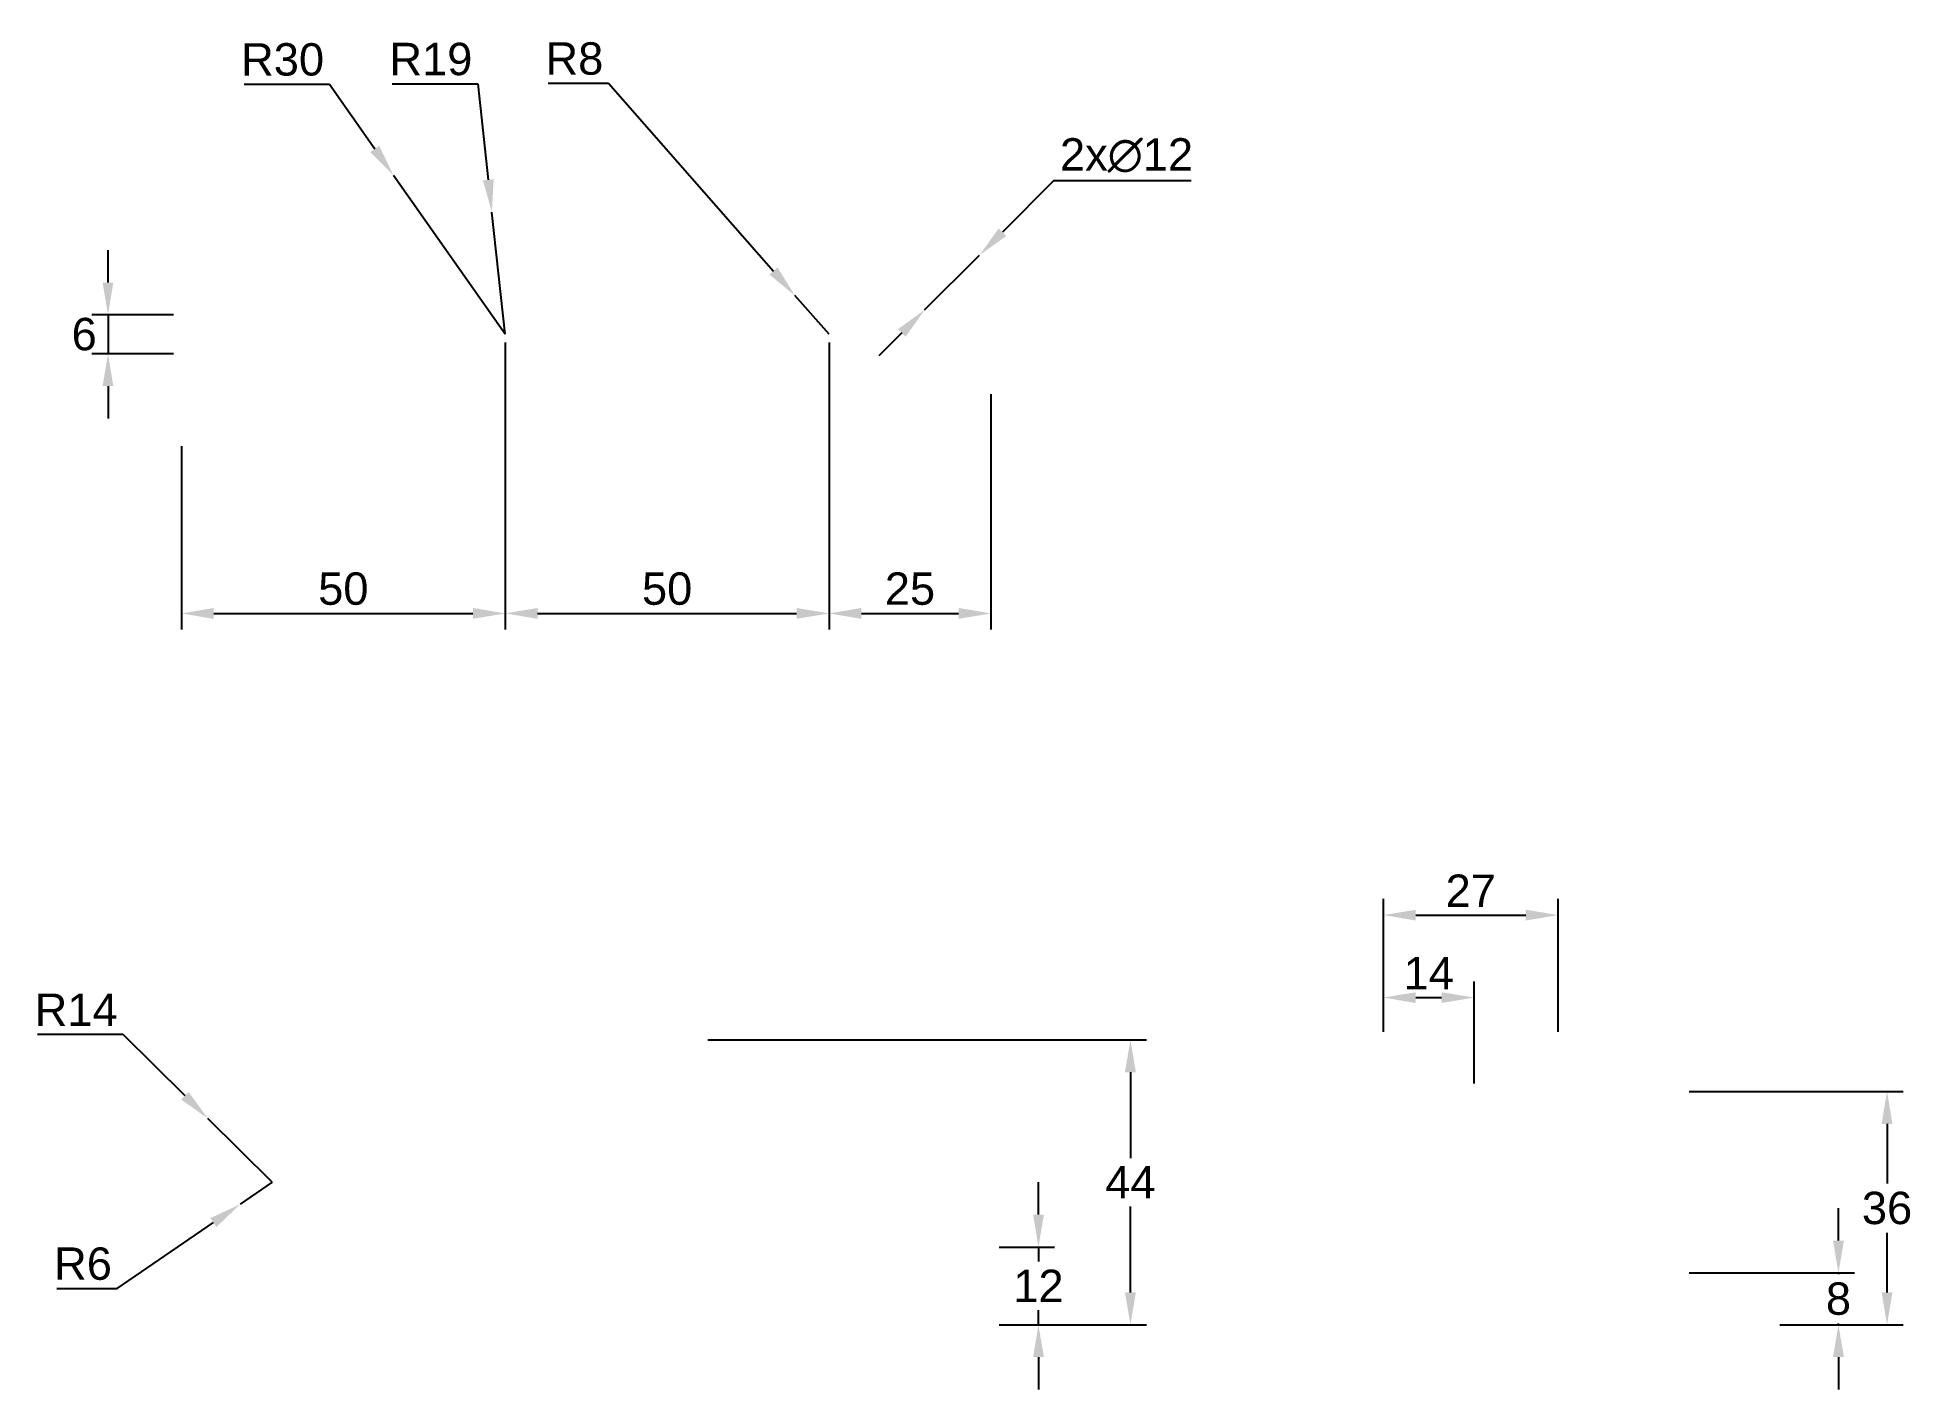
# Paper-space layout 'Layout1' of a CAD drawing. Header units: millimetres. Extents: x 55 to 200, y 44 to 148.
import ezdxf

# ---------------------------------------------------------------- set-up
doc = ezdxf.new("R2010")
doc.units = ezdxf.units.MM
doc.layers.add('Dim', color=7, linetype='Continuous')
doc.styles.get("Standard").update_dxf_attribs({"font": 'arial.ttf'})
doc.dimstyles.new('ISO-25', dxfattribs={"dimtxt": 2.5, "dimasz": 2.5, "dimexe": 1.25, "dimexo": 0.625, "dimtad": 1, "dimtih": 1, "dimtoh": 1, "dimtxsty": 'Standard', "dimcen": 2.5, "dimadec": 0, "dimazin": 0, "dimtfac": 1, "dimtmove": 0, "dimatfit": 3, "dimfxl": 1, "dimarcsym": 0})

# ---------------------------------------------------------------- blocks, each defined once
blk = doc.blocks.new('*D10')
at = {"layer": 'Defpoints', "color": 0, "transparency": 16777216}
for p in [(82.39, 137.67), (91.02, 125.4)]:
    blk.add_point(p, dxfattribs=at)
at = {"layer": 'Dim', "color": 0, "lineweight": -2, "transparency": 16777216}
for p, q in [((70.85, 144.71), (77.44, 144.71)), ((77.44, 144.71), (80.95, 139.71)), ((91.02, 125.4), (82.39, 137.67))]:
    blk.add_line(p, q, dxfattribs=at)
at = {"layer": 'Dim', "color": 0, "transparency": 16777216}
blk.add_solid([(81.29, 139.95), (80.61, 139.47), (82.39, 137.67)], dxfattribs=at)
at = {"layer": 'Dim', "color": 0, "transparency": 16777216, "insert": (73.83, 146.61), "char_height": 2.5, "attachment_point": 5}
blk.add_mtext('R30', dxfattribs=at)
blk = doc.blocks.new('*D11')
at = {"layer": 'Defpoints', "color": 0, "transparency": 16777216}
for p in [(89.99, 134.84), (91.02, 125.4)]:
    blk.add_point(p, dxfattribs=at)
at = {"layer": 'Dim', "color": 0, "lineweight": -2, "transparency": 16777216}
for p, q in [((82.29, 144.74), (88.9, 144.74)), ((88.9, 144.74), (89.71, 137.33)), ((91.02, 125.4), (89.99, 134.84))]:
    blk.add_line(p, q, dxfattribs=at)
at = {"layer": 'Dim', "color": 0, "transparency": 16777216}
blk.add_solid([(90.13, 137.37), (89.3, 137.28), (89.99, 134.84)], dxfattribs=at)
at = {"layer": 'Dim', "color": 0, "transparency": 16777216, "insert": (85.28, 146.64), "char_height": 2.5, "attachment_point": 5}
blk.add_mtext('R19', dxfattribs=at)
blk = doc.blocks.new('*D12')
at = {"layer": 'Defpoints', "color": 0, "transparency": 16777216}
for p in [(127.65, 131.52), (123.4, 127.28)]:
    blk.add_point(p, dxfattribs=at)
at = {"layer": 'Dim', "color": 0, "lineweight": -2, "transparency": 16777216}
for p, q in [((133.36, 137.24), (129.41, 133.29)), ((143.99, 137.24), (133.36, 137.24)), ((123.4, 127.28), (127.65, 131.52)), ((121.64, 125.51), (119.87, 123.74))]:
    blk.add_line(p, q, dxfattribs=at)
at = {"layer": 'Dim', "color": 0, "transparency": 16777216}
for points in [[(129.12, 133.58), (129.71, 132.99), (127.65, 131.52)], [(121.34, 125.8), (121.93, 125.21), (123.4, 127.28)]]:
    blk.add_solid(points, dxfattribs=at)
at = {"layer": 'Dim', "color": 0, "transparency": 16777216, "insert": (138.99, 139.21), "char_height": 2.5, "attachment_point": 5}
blk.add_mtext('2x∅12', dxfattribs=at)
blk = doc.blocks.new('*D13')
at = {"layer": 'Defpoints', "color": 0, "transparency": 16777216}
for p in [(113.38, 128.4), (116.02, 125.4)]:
    blk.add_point(p, dxfattribs=at)
at = {"layer": 'Dim', "color": 0, "lineweight": -2, "transparency": 16777216}
for p, q in [((94.34, 144.78), (99, 144.78)), ((99, 144.78), (111.73, 130.28)), ((116.02, 125.4), (113.38, 128.4))]:
    blk.add_line(p, q, dxfattribs=at)
at = {"layer": 'Dim', "color": 0, "transparency": 16777216}
blk.add_solid([(112.05, 130.56), (111.42, 130.01), (113.38, 128.4)], dxfattribs=at)
at = {"layer": 'Dim', "color": 0, "transparency": 16777216, "insert": (96.36, 146.68), "char_height": 2.5, "attachment_point": 5}
blk.add_mtext('R8', dxfattribs=at)
blk = doc.blocks.new('*D14')
at = {"layer": 'Defpoints', "color": 0, "transparency": 16777216}
for p in [(68.06, 64.86), (73.02, 59.93)]:
    blk.add_point(p, dxfattribs=at)
at = {"layer": 'Dim', "color": 0, "lineweight": -2, "transparency": 16777216}
for p, q in [((54.9, 71.37), (61.49, 71.37)), ((61.49, 71.37), (66.28, 66.62)), ((73.02, 59.93), (68.06, 64.86))]:
    blk.add_line(p, q, dxfattribs=at)
at = {"layer": 'Dim', "color": 0, "transparency": 16777216}
blk.add_solid([(66.57, 66.91), (65.99, 66.32), (68.06, 64.86)], dxfattribs=at)
at = {"layer": 'Dim', "color": 0, "transparency": 16777216, "insert": (57.89, 73.25), "char_height": 2.5, "attachment_point": 5}
blk.add_mtext('R14', dxfattribs=at)
blk = doc.blocks.new('*D15')
at = {"layer": 'Defpoints', "color": 0, "transparency": 16777216}
for p in [(73.02, 59.93), (70.55, 58.23)]:
    blk.add_point(p, dxfattribs=at)
at = {"layer": 'Dim', "color": 0, "lineweight": -2, "transparency": 16777216}
for p, q in [((73.02, 59.93), (70.55, 58.23)), ((61.06, 51.72), (68.49, 56.82)), ((56.41, 51.72), (61.06, 51.72))]:
    blk.add_line(p, q, dxfattribs=at)
at = {"layer": 'Dim', "color": 0, "transparency": 16777216}
blk.add_solid([(68.25, 57.16), (68.72, 56.47), (70.55, 58.23)], dxfattribs=at)
at = {"layer": 'Dim', "color": 0, "transparency": 16777216, "insert": (58.42, 53.63), "char_height": 2.5, "attachment_point": 5}
blk.add_mtext('R6', dxfattribs=at)
blk = doc.blocks.new('*D16')
at = {"layer": 'Defpoints', "color": 0, "transparency": 16777216}
for p in [(91.02, 125.4), (116.02, 125.4), (116.02, 103.85)]:
    blk.add_point(p, dxfattribs=at)
at = {"layer": 'Dim', "color": 0, "lineweight": -2, "transparency": 16777216}
for p, q in [((91.02, 124.77), (91.02, 102.6)), ((116.02, 124.77), (116.02, 102.6)), ((93.52, 103.85), (113.52, 103.85))]:
    blk.add_line(p, q, dxfattribs=at)
at = {"layer": 'Dim', "color": 0, "transparency": 16777216}
for points in [[(93.52, 104.27), (93.52, 103.43), (91.02, 103.85)], [(113.52, 104.27), (113.52, 103.43), (116.02, 103.85)]]:
    blk.add_solid(points, dxfattribs=at)
at = {"layer": 'Dim', "color": 0, "transparency": 16777216, "insert": (103.52, 105.75), "char_height": 2.5, "attachment_point": 5}
blk.add_mtext('50', dxfattribs=at)
blk = doc.blocks.new('*D17')
at = {"layer": 'Defpoints', "color": 0, "transparency": 16777216}
for p in [(116.02, 125.4), (128.52, 121.4), (128.52, 103.85)]:
    blk.add_point(p, dxfattribs=at)
at = {"layer": 'Dim', "color": 0, "lineweight": -2, "transparency": 16777216}
for p, q in [((116.02, 124.77), (116.02, 102.6)), ((128.52, 120.77), (128.52, 102.6)), ((118.52, 103.85), (126.02, 103.85))]:
    blk.add_line(p, q, dxfattribs=at)
at = {"layer": 'Dim', "color": 0, "transparency": 16777216}
for points in [[(118.52, 104.27), (118.52, 103.43), (116.02, 103.85)], [(126.02, 104.27), (126.02, 103.43), (128.52, 103.85)]]:
    blk.add_solid(points, dxfattribs=at)
at = {"layer": 'Dim', "color": 0, "transparency": 16777216, "insert": (122.27, 105.75), "char_height": 2.5, "attachment_point": 5}
blk.add_mtext('25', dxfattribs=at)
blk = doc.blocks.new('*D18')
at = {"layer": 'Defpoints', "color": 0, "transparency": 16777216}
for p in [(91.02, 125.4), (66.02, 117.4), (91.02, 103.85)]:
    blk.add_point(p, dxfattribs=at)
at = {"layer": 'Dim', "color": 0, "lineweight": -2, "transparency": 16777216}
for p, q in [((91.02, 124.77), (91.02, 102.6)), ((66.02, 116.77), (66.02, 102.6)), ((68.52, 103.85), (88.52, 103.85))]:
    blk.add_line(p, q, dxfattribs=at)
at = {"layer": 'Dim', "color": 0, "transparency": 16777216}
for points in [[(68.52, 104.27), (68.52, 103.43), (66.02, 103.85)], [(88.52, 104.27), (88.52, 103.43), (91.02, 103.85)]]:
    blk.add_solid(points, dxfattribs=at)
at = {"layer": 'Dim', "color": 0, "transparency": 16777216, "insert": (78.52, 105.75), "char_height": 2.5, "attachment_point": 5}
blk.add_mtext('50', dxfattribs=at)
blk = doc.blocks.new('*D19')
at = {"layer": 'Defpoints', "color": 0, "transparency": 16777216}
for p in [(128.52, 54.93), (132.19, 54.93), (128.52, 48.93)]:
    blk.add_point(p, dxfattribs=at)
at = {"layer": 'Dim', "color": 0, "lineweight": -2, "transparency": 16777216}
for p, q in [((132.19, 57.43), (132.19, 59.93)), ((129.15, 54.93), (133.44, 54.93)), ((132.19, 54.93), (132.19, 53.81)), ((132.19, 48.93), (132.19, 50.05)), ((129.15, 48.93), (133.44, 48.93)), ((132.19, 46.43), (132.19, 43.93))]:
    blk.add_line(p, q, dxfattribs=at)
at = {"layer": 'Dim', "color": 0, "transparency": 16777216}
for points in [[(131.78, 57.43), (132.61, 57.43), (132.19, 54.93)], [(131.78, 46.43), (132.61, 46.43), (132.19, 48.93)]]:
    blk.add_solid(points, dxfattribs=at)
at = {"layer": 'Dim', "color": 0, "transparency": 16777216, "insert": (132.19, 51.93), "char_height": 2.5, "attachment_point": 5}
blk.add_mtext('12', dxfattribs=at)
blk = doc.blocks.new('*D20')
at = {"layer": 'Defpoints', "color": 0, "transparency": 16777216}
for p in [(106.02, 70.93), (128.52, 48.93), (139.29, 48.93)]:
    blk.add_point(p, dxfattribs=at)
at = {"layer": 'Dim', "color": 0, "lineweight": -2, "transparency": 16777216}
for p, q in [((106.65, 70.93), (140.54, 70.93)), ((139.29, 68.43), (139.29, 61.8)), ((139.29, 51.43), (139.29, 58.05)), ((129.15, 48.93), (140.54, 48.93))]:
    blk.add_line(p, q, dxfattribs=at)
at = {"layer": 'Dim', "color": 0, "transparency": 16777216}
for points in [[(138.87, 68.43), (139.71, 68.43), (139.29, 70.93)], [(138.87, 51.43), (139.71, 51.43), (139.29, 48.93)]]:
    blk.add_solid(points, dxfattribs=at)
at = {"layer": 'Dim', "color": 0, "transparency": 16777216, "insert": (139.29, 59.93), "char_height": 2.5, "attachment_point": 5}
blk.add_mtext('44', dxfattribs=at)
blk = doc.blocks.new('*D21')
at = {"layer": 'Defpoints', "color": 0, "transparency": 16777216}
for p in [(66.02, 126.9), (60.35, 123.9), (66.02, 123.9)]:
    blk.add_point(p, dxfattribs=at)
at = {"layer": 'Dim', "color": 0, "lineweight": -2, "transparency": 16777216}
for p, q in [((60.35, 129.4), (60.35, 131.9)), ((65.4, 126.9), (59.1, 126.9)), ((60.35, 126.9), (60.35, 123.9)), ((65.4, 123.9), (59.1, 123.9)), ((60.35, 121.4), (60.35, 118.9))]:
    blk.add_line(p, q, dxfattribs=at)
at = {"layer": 'Dim', "color": 0, "transparency": 16777216}
for points in [[(59.93, 129.4), (60.76, 129.4), (60.35, 126.9)], [(59.93, 121.4), (60.76, 121.4), (60.35, 123.9)]]:
    blk.add_solid(points, dxfattribs=at)
at = {"layer": 'Dim', "color": 0, "transparency": 16777216, "insert": (58.51, 125.4), "char_height": 2.5, "attachment_point": 5}
blk.add_mtext('6', dxfattribs=at)
blk = doc.blocks.new('*D22')
at = {"layer": 'Defpoints', "color": 0, "transparency": 16777216}
for p in [(181.82, 52.93), (193.96, 52.93), (188.82, 48.93)]:
    blk.add_point(p, dxfattribs=at)
at = {"layer": 'Dim', "color": 0, "lineweight": -2, "transparency": 16777216}
for p, q in [((193.96, 55.43), (193.96, 57.93)), ((182.44, 52.93), (195.21, 52.93)), ((193.96, 52.93), (193.96, 52.83)), ((189.44, 48.93), (195.21, 48.93)), ((193.96, 48.93), (193.96, 49.03)), ((193.96, 46.43), (193.96, 43.93))]:
    blk.add_line(p, q, dxfattribs=at)
at = {"layer": 'Dim', "color": 0, "transparency": 16777216}
for points in [[(193.54, 55.43), (194.38, 55.43), (193.96, 52.93)], [(193.54, 46.43), (194.38, 46.43), (193.96, 48.93)]]:
    blk.add_solid(points, dxfattribs=at)
at = {"layer": 'Dim', "color": 0, "transparency": 16777216, "insert": (193.96, 50.93), "char_height": 2.5, "attachment_point": 5}
blk.add_mtext('8', dxfattribs=at)
blk = doc.blocks.new('*D23')
at = {"layer": 'Defpoints', "color": 0, "transparency": 16777216}
for p in [(181.82, 66.93), (197.71, 66.93), (188.82, 48.93)]:
    blk.add_point(p, dxfattribs=at)
at = {"layer": 'Dim', "color": 0, "lineweight": -2, "transparency": 16777216}
for p, q in [((182.44, 66.93), (198.96, 66.93)), ((197.71, 64.43), (197.71, 59.83)), ((197.71, 51.43), (197.71, 56.02)), ((189.44, 48.93), (198.96, 48.93))]:
    blk.add_line(p, q, dxfattribs=at)
at = {"layer": 'Dim', "color": 0, "transparency": 16777216}
for points in [[(197.29, 64.43), (198.13, 64.43), (197.71, 66.93)], [(197.29, 51.43), (198.13, 51.43), (197.71, 48.93)]]:
    blk.add_solid(points, dxfattribs=at)
at = {"layer": 'Dim', "color": 0, "transparency": 16777216, "insert": (197.71, 57.93), "char_height": 2.5, "attachment_point": 5}
blk.add_mtext('36', dxfattribs=at)
blk = doc.blocks.new('*D27')
at = {"layer": 'Defpoints', "color": 0, "transparency": 16777216}
for p in [(165.82, 74.19), (158.82, 70.93), (165.82, 66.93)]:
    blk.add_point(p, dxfattribs=at)
at = {"layer": 'Dim', "color": 0, "lineweight": -2, "transparency": 16777216}
for p, q in [((158.82, 71.55), (158.82, 75.44)), ((165.82, 67.55), (165.82, 75.44)), ((161.32, 74.19), (163.32, 74.19))]:
    blk.add_line(p, q, dxfattribs=at)
at = {"layer": 'Dim', "color": 0, "transparency": 16777216}
for points in [[(161.32, 74.6), (161.32, 73.77), (158.82, 74.19)], [(163.32, 74.6), (163.32, 73.77), (165.82, 74.19)]]:
    blk.add_solid(points, dxfattribs=at)
at = {"layer": 'Dim', "color": 0, "transparency": 16777216, "insert": (162.32, 76.07), "char_height": 2.5, "attachment_point": 5}
blk.add_mtext('14', dxfattribs=at)
blk = doc.blocks.new('*D29')
at = {"layer": 'Defpoints', "color": 0, "transparency": 16777216}
for p in [(172.32, 80.56), (158.82, 70.93), (172.32, 70.93)]:
    blk.add_point(p, dxfattribs=at)
at = {"layer": 'Dim', "color": 0, "lineweight": -2, "transparency": 16777216}
for p, q in [((158.82, 71.55), (158.82, 81.81)), ((172.32, 71.55), (172.32, 81.81)), ((161.32, 80.56), (169.82, 80.56))]:
    blk.add_line(p, q, dxfattribs=at)
at = {"layer": 'Dim', "color": 0, "transparency": 16777216}
for points in [[(161.32, 80.97), (161.32, 80.14), (158.82, 80.56)], [(169.82, 80.97), (169.82, 80.14), (172.32, 80.56)]]:
    blk.add_solid(points, dxfattribs=at)
at = {"layer": 'Dim', "color": 0, "transparency": 16777216, "insert": (165.57, 82.44), "char_height": 2.5, "attachment_point": 5}
blk.add_mtext('27', dxfattribs=at)

psp = doc.layouts.get("Layout1")

# ---------------------------------------------------------------- dimensions: what is measured, and where the dimension line sits
at = {"layer": 'Dim'}
for center, mpoint, picture, middle in [((91.024, 125.3985), (82.3921, 137.666), '*D10', (73.8312, 144.7056)), ((91.024, 125.3985), (89.9854, 134.8416), '*D11', (85.2827, 144.7373)), ((116.024, 125.3985), (113.384, 128.4036), '*D13', (96.357, 144.7769)), ((73.024, 59.9273), (68.0554, 64.8581), '*D14', (57.8856, 71.3711)), ((73.024, 59.9273), (70.5501, 58.2303), '*D15', (58.4249, 51.7238))]:
    dim = psp.add_radius_dim(center=center, mpoint=mpoint, dimstyle='ISO-25', override={"dimlfac": -2}, dxfattribs=at)
    dim.commit()
    dim.dimension.update_dxf_attribs({"geometry": picture, "text_midpoint": middle, "dimtype": 164})
dim = psp.add_diameter_dim_2p(p1=(123.4028, 127.2771), p2=(127.6452, 131.52), text='2x<>', dimstyle='ISO-25', override={"dimlfac": -2}, dxfattribs=at)
dim.commit()
dim.dimension.update_dxf_attribs({"geometry": '*D12', "text_midpoint": (138.9872, 137.2361), "dimtype": 163})
dim = psp.add_linear_dim(base=(60.3474, 123.8985), p1=(66.024, 126.8985), p2=(66.024, 123.8985), angle=270, dimstyle='ISO-25', override={"dimlfac": -2, "dimtmove": 2}, dxfattribs=at)
dim.commit()
dim.dimension.update_dxf_attribs({"geometry": '*D21', "text_midpoint": (58.514, 125.3985), "dimtype": 160})
for base, p1, p2, picture, middle in [((91.024, 103.8516), (66.024, 117.3985), (91.024, 125.3985), '*D18', (78.524, 105.753)), ((116.024, 103.8516), (91.024, 125.3985), (116.024, 125.3985), '*D16', (103.524, 105.753)), ((128.524, 103.8516), (116.024, 125.3985), (128.524, 121.3985), '*D17', (122.274, 105.753)), ((172.3166, 80.5565), (158.8166, 70.9273), (172.3166, 70.9273), '*D29', (165.5666, 82.4366)), ((165.8166, 74.1883), (158.8166, 70.9273), (165.8166, 66.9273), '*D27', (162.3166, 76.0684))]:
    dim = psp.add_linear_dim(base=base, p1=p1, p2=p2, dimstyle='ISO-25', override={"dimlfac": -2}, dxfattribs=at)
    dim.commit()
    dim.dimension.update_dxf_attribs({"geometry": picture, "text_midpoint": middle})
for base, p1, p2, picture, middle in [((139.2909, 48.9273), (106.024, 70.9273), (128.524, 48.9273), '*D20', (139.2909, 59.9273)), ((197.7084, 66.9273), (188.8166, 48.9273), (181.8166, 66.9273), '*D23', (197.7084, 57.9273)), ((132.1919, 54.9273), (128.524, 48.9273), (128.524, 54.9273), '*D19', (132.1919, 51.9273)), ((193.9584, 52.9273), (188.8166, 48.9273), (181.8166, 52.9273), '*D22', (193.9584, 50.9273))]:
    dim = psp.add_linear_dim(base=base, p1=p1, p2=p2, angle=90, dimstyle='ISO-25', override={"dimlfac": -2}, dxfattribs=at)
    dim.commit()
    dim.dimension.update_dxf_attribs({"geometry": picture, "text_midpoint": middle})

doc.saveas('drawing.dxf')
